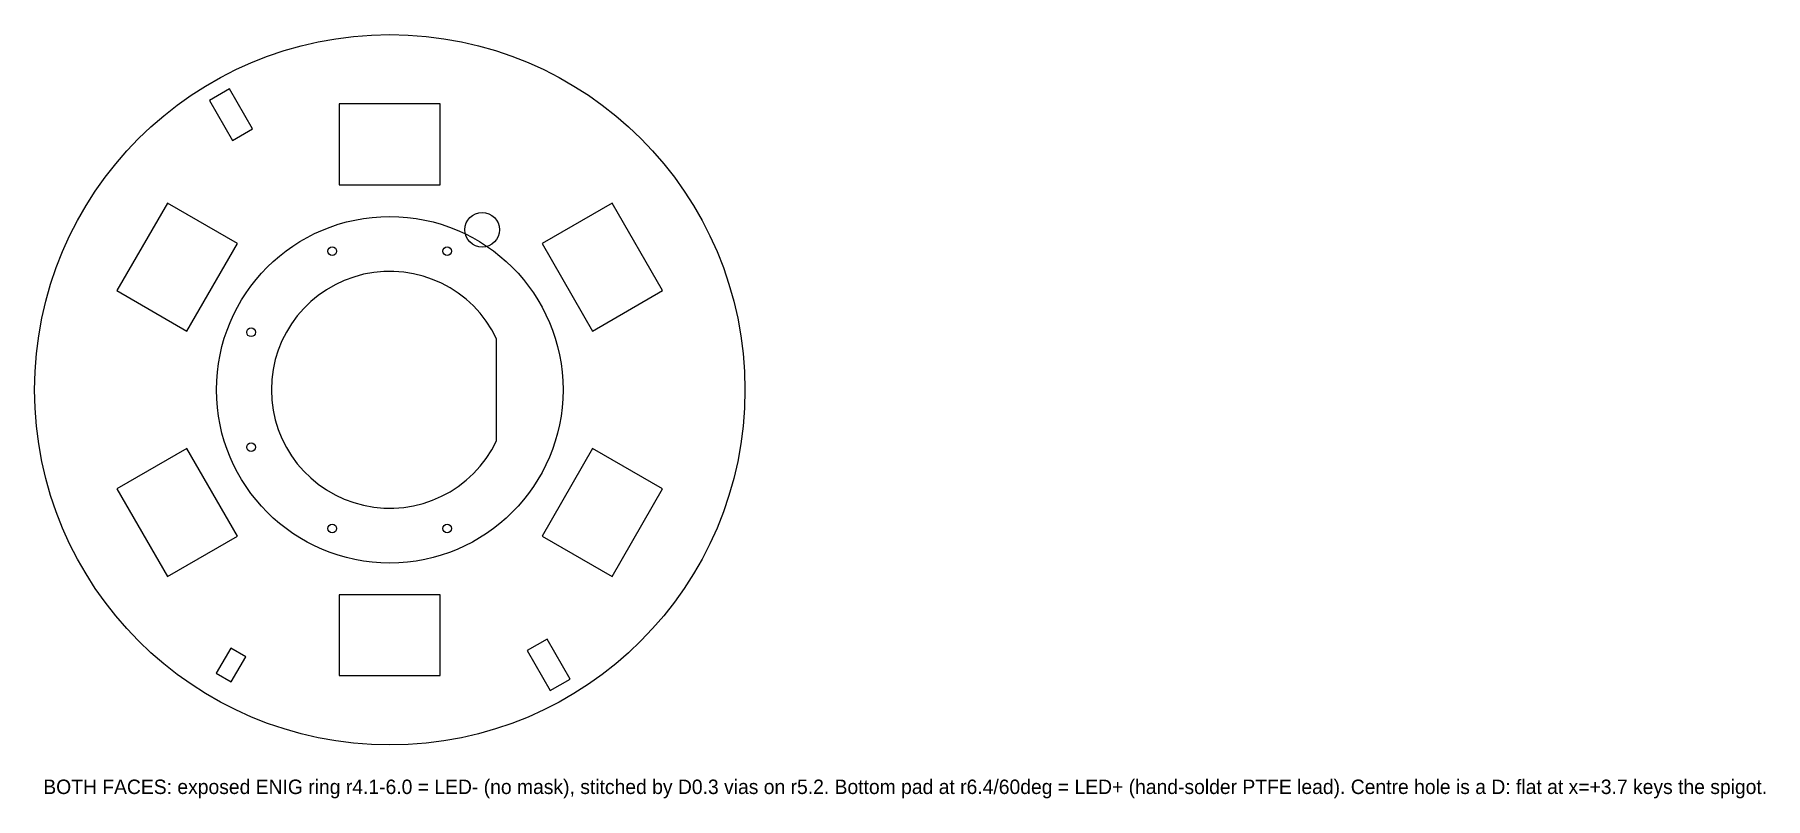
# Model space of a CAD drawing. Header units: millimetres. Extents: x -12.3 to 47.6, y -14.2 to 12.3.
import ezdxf

# ---------------------------------------------------------------- set-up
doc = ezdxf.new("R2010")
doc.units = ezdxf.units.MM
for name, color, linetype in [('COMP_BOT', 3, 'Continuous'), ('DRILL', 1, 'Continuous'), ('NOTE', 8, 'Continuous'), ('OUTLINE', 7, 'Continuous'), ('PAD', 2, 'Continuous')]:
    doc.layers.add(name, color=color, linetype=linetype)

msp = doc.modelspace()

# ---------------------------------------------------------------- linework, layer by layer
at = {"layer": 'COMP_BOT'}
for points in [[(-4.754, 9.033), (-5.554, 10.419), (-6.246, 10.019), (-5.446, 8.633)], [(-1.75, 7.1), (1.75, 7.1), (1.75, 9.9), (-1.75, 9.9)], [(-7.024, 2.034), (-5.274, 5.066), (-7.699, 6.466), (-9.449, 3.434)], [(5.274, 5.066), (7.024, 2.034), (9.449, 3.434), (7.699, 6.466)], [(-5.274, -5.066), (-7.024, -2.034), (-9.449, -3.434), (-7.699, -6.466)], [(7.024, -2.034), (5.274, -5.066), (7.699, -6.466), (9.449, -3.434)], [(1.75, -7.1), (-1.75, -7.1), (-1.75, -9.9), (1.75, -9.9)], [(-5.51, -8.943), (-6.01, -9.809), (-5.49, -10.109), (-4.99, -9.243)], [(4.754, -9.033), (5.554, -10.419), (6.246, -10.019), (5.446, -8.633)]]:
    msp.add_lwpolyline(points, close=True, dxfattribs=at)
at = {"layer": 'DRILL'}
for centre in [(-1.99, 4.804), (1.99, 4.804), (-4.804, 1.99), (-4.804, -1.99), (-1.99, -4.804), (1.99, -4.804)]:
    msp.add_circle(centre, 0.15, dxfattribs=at)
at = {"layer": 'OUTLINE'}
msp.add_line((3.7, -1.766), (3.7, 1.766), dxfattribs=at)
msp.add_circle((0, 0), 12.3, dxfattribs=at)
msp.add_arc((0, 0), 4.1, 25.51946, 334.48054, dxfattribs=at)
at = {"layer": 'PAD'}
for centre, radius in [((0, 0), 6), ((3.2, 5.543), 0.6)]:
    msp.add_circle(centre, radius, dxfattribs=at)

# ---------------------------------------------------------------- texts
at = {"layer": 'NOTE'}
msp.add_text('BOTH FACES: exposed ENIG ring r4.1-6.0 = LED- (no mask), stitched by D0.3 vias on r5.2. Bottom pad at r6.4/60deg = LED+ (hand-solder PTFE lead). Centre hole is a D: flat at x=+3.7 keys the spigot.', height=0.5, dxfattribs=at).set_placement((-12, -14))

doc.saveas('drawing.dxf')
